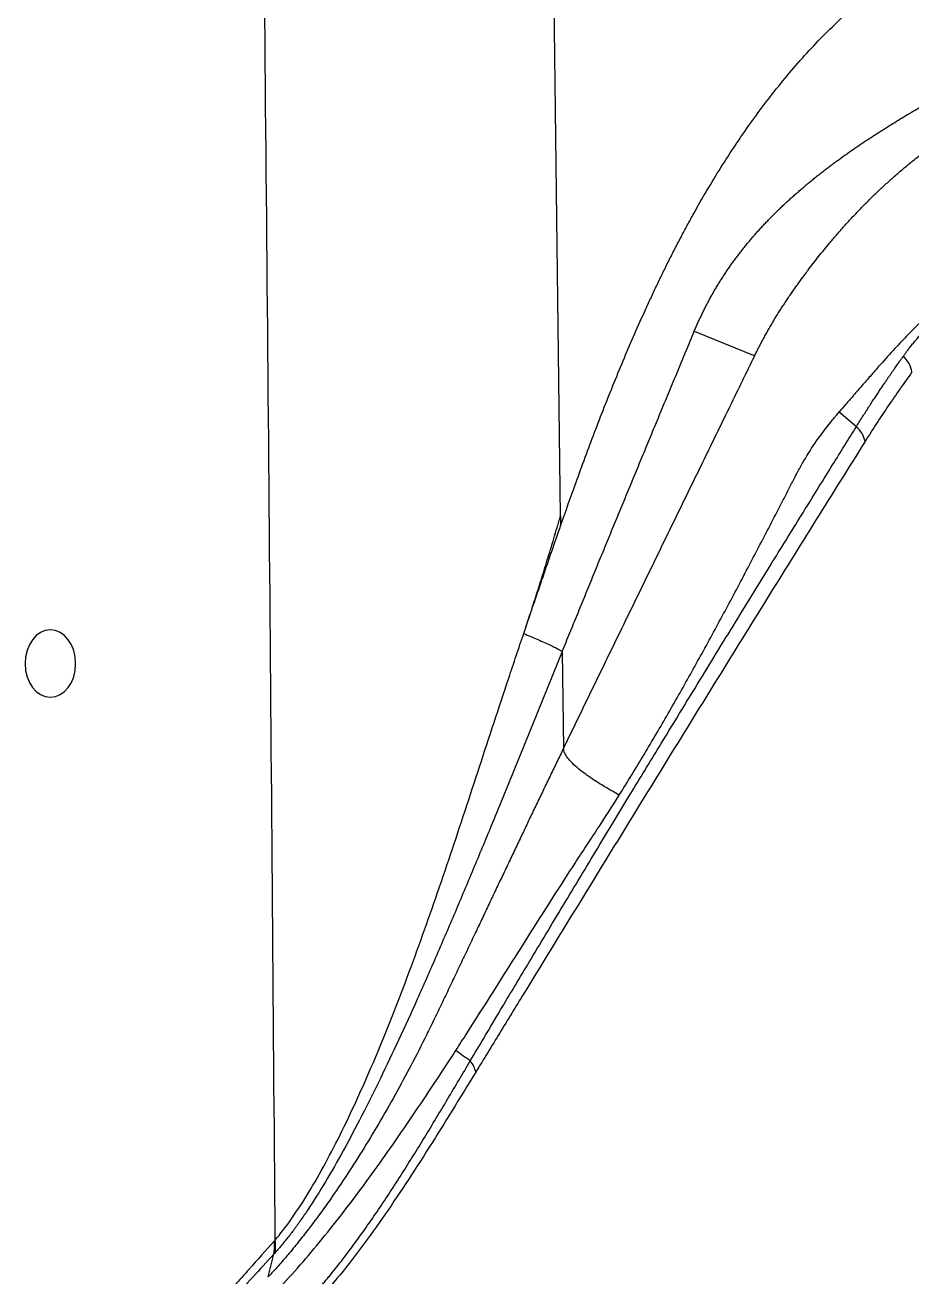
# Model space of a CAD drawing. Header units: inches. Extents: x 2 to 86, y -22 to 129.
# Drawn here: x 8.8 to 15.39, y 24.72 to 34.01 of the extents above; entities that cross this region are included whole.
import ezdxf

# ---------------------------------------------------------------- set-up
doc = ezdxf.new("R2010")
doc.units = ezdxf.units.IN
doc.header["$MEASUREMENT"] = 0
doc.layers.add('1', color=4, linetype='Continuous')
doc.layers.add('BDIM_CYAN', color=4, linetype='Continuous')

# ---------------------------------------------------------------- blocks, each defined once
blk = doc.blocks.new('2026 RHYTHM')
at = {"layer": '1', "color": 1, "extrusion": (0, 0, -1)}
blk.add_ellipse((6.6182, 28.2888), major_axis=(0, 0.25), ratio=0.752466, dxfattribs=at)
at = {"layer": 'BDIM_CYAN', "color": 3}
for p, q in [((11.402, 30.7555), (11.851, 30.574)), ((12.4798, 30.158), (12.6066, 30.048)), ((10.4213, 28.3776), (10.4303, 27.6588)), ((8.2371, 23.7347), (8.2777, 23.9036)), ((8.2777, 23.9036), (8.2857, 23.9124))]:
    blk.add_line(p, q, dxfattribs=at)
at = {"layer": 'BDIM_CYAN', "color": 3, "flags": 128}
blk.add_lwpolyline([(10.4087, 29.3853), (10.3611, 33.1982), (10.3239, 36.194)], dxfattribs=at)
at = {"layer": 'BDIM_CYAN', "color": 3}
for points, knots in [([(8.2889, 24.0099), (8.2611, 27.5297), (8.231, 31.3358), (8.1904, 35.1419), (8.1873, 35.4284)], [0.005446, 0.005446, 0.005446, 0.005446, 1, 1.080946, 1.080946, 1.080946, 1.080946]), ([(10.4096, 29.3124), (10.4474, 29.4201), (10.5297, 29.652), (10.661, 30.0068), (10.8057, 30.3759), (10.9337, 30.6804), (11.028, 30.8916), (11.0834, 31.0115), (11.1257, 31.1011), (11.1688, 31.1903), (11.2128, 31.2791), (11.2577, 31.3675), (11.3035, 31.4553), (11.3502, 31.5427), (11.4139, 31.6585), (11.496, 31.8018), (11.5989, 31.9712), (11.7424, 32.1932), (11.9339, 32.4625), (12.1854, 32.7692), (12.4599, 33.0556), (12.7579, 33.3175), (13.0788, 33.5509), (13.3067, 33.6853), (13.4236, 33.7468)], [0.1335542, 0.1335542, 0.1335542, 0.1335542, 0.1875, 0.25, 0.3125, 0.375, 0.40625, 0.421875, 0.4375, 0.453125, 0.46875, 0.484375, 0.5, 0.515625, 0.53125, 0.5625, 0.59375, 0.625, 0.6875, 0.75, 0.8125, 0.875, 0.9375, 1, 1, 1, 1]), ([(11.402, 30.7555), (11.4062, 30.7654), (11.4146, 30.7853), (11.4276, 30.815), (11.441, 30.8446), (11.4547, 30.874), (11.4689, 30.9032), (11.4834, 30.9322), (11.4984, 30.9611), (11.5137, 30.9897), (11.5293, 31.0182), (11.5454, 31.0464), (11.5618, 31.0745), (11.5786, 31.1024), (11.5957, 31.13), (11.6132, 31.1574), (11.6311, 31.1846), (11.6493, 31.2116), (11.6678, 31.2383), (11.6867, 31.2649), (11.7058, 31.2911), (11.7253, 31.3172), (11.7452, 31.343), (11.7653, 31.3686), (11.7857, 31.394), (11.8064, 31.4191), (11.8274, 31.4439), (11.8486, 31.4686), (11.8702, 31.493), (11.892, 31.5171), (11.914, 31.5411), (11.9363, 31.5648), (11.9589, 31.5882), (11.9817, 31.6115), (12.0047, 31.6345), (12.028, 31.6573), (12.0514, 31.6799), (12.0751, 31.7022), (12.099, 31.7244), (12.1231, 31.7463), (12.1474, 31.768), (12.1719, 31.7895), (12.1966, 31.8108), (12.2215, 31.8319), (12.2465, 31.8529), (12.2717, 31.8736), (12.2971, 31.8941), (12.3226, 31.9144), (12.3482, 31.9346), (12.3741, 31.9545), (12.4, 31.9743), (12.4261, 31.9939), (12.4778, 32.0323), (12.5561, 32.0883), (12.6619, 32.1606), (12.7691, 32.2307), (12.8777, 32.2989), (12.9875, 32.3655), (13.0982, 32.4306), (13.2097, 32.4945), (13.3219, 32.5573), (13.4346, 32.6194), (13.5478, 32.6807), (13.6613, 32.7416), (13.775, 32.802), (13.851, 32.8421), (13.889, 32.8621)], [0, 0, 0, 0, 0.009804, 0.019608, 0.029412, 0.039215, 0.049019, 0.058824, 0.068628, 0.078433, 0.088237, 0.098042, 0.107847, 0.117652, 0.127456, 0.137261, 0.147065, 0.15687, 0.166674, 0.176478, 0.186282, 0.196086, 0.205889, 0.215692, 0.225495, 0.235297, 0.245098, 0.254898, 0.264697, 0.274495, 0.284294, 0.294092, 0.303891, 0.31369, 0.32349, 0.33329, 0.343091, 0.352894, 0.362697, 0.372501, 0.382307, 0.392113, 0.40192, 0.411728, 0.421537, 0.431346, 0.441156, 0.450966, 0.460775, 0.470584, 0.480391, 0.490198, 0.500004, 0.538461, 0.576913, 0.615368, 0.653826, 0.692289, 0.730756, 0.769223, 0.807687, 0.846147, 0.884608, 0.923071, 0.961536, 1, 1, 1, 1]), ([(12.4076, 31.4104), (12.4159, 31.4203), (12.4325, 31.44), (12.4578, 31.4696), (12.4835, 31.4991), (12.5096, 31.5286), (12.536, 31.558), (12.5629, 31.5874), (12.5901, 31.6166), (12.6177, 31.6457), (12.6456, 31.6747), (12.674, 31.7035), (12.7027, 31.7322), (12.7319, 31.7608), (12.7614, 31.7891), (12.7912, 31.8173), (12.8215, 31.8453), (12.8521, 31.8731), (12.8831, 31.9007), (12.9144, 31.928), (12.9461, 31.9551), (12.9782, 31.982), (13.0105, 32.0086), (13.0433, 32.035), (13.0763, 32.0611), (13.1097, 32.0869), (13.1433, 32.1125), (13.1773, 32.1378), (13.2116, 32.1629), (13.2461, 32.1876), (13.2809, 32.2121), (13.316, 32.2363), (13.3513, 32.2602), (13.3868, 32.2838), (13.4226, 32.3072), (13.4586, 32.3303), (13.5178, 32.3677), (13.601, 32.4185), (13.7087, 32.4815), (13.8173, 32.5428), (13.89, 32.5825), (13.9263, 32.6024)], [0, 0, 0, 0, 0.021425, 0.042852, 0.06428, 0.085708, 0.107137, 0.128567, 0.149997, 0.171427, 0.192857, 0.214287, 0.235717, 0.257146, 0.278575, 0.300003, 0.321431, 0.342859, 0.364287, 0.385715, 0.407143, 0.428571, 0.449999, 0.471427, 0.492855, 0.514283, 0.535711, 0.557139, 0.578567, 0.599995, 0.621424, 0.642853, 0.664283, 0.685712, 0.707142, 0.728571, 0.75, 0.812499, 0.874999, 0.937501, 1, 1, 1, 1]), ([(11.851, 30.574), (11.8564, 30.585), (11.8672, 30.6069), (11.8839, 30.6397), (11.9009, 30.6723), (11.9183, 30.7048), (11.9361, 30.7372), (11.9543, 30.7695), (11.9729, 30.8017), (11.9919, 30.8337), (12.0112, 30.8656), (12.031, 30.8974), (12.0511, 30.9291), (12.0716, 30.9606), (12.0925, 30.992), (12.1137, 31.0233), (12.1352, 31.0545), (12.157, 31.0855), (12.1791, 31.1165), (12.2016, 31.1473), (12.2243, 31.1781), (12.2524, 31.2156), (12.2861, 31.2597), (12.3258, 31.3102), (12.3662, 31.3605), (12.3938, 31.3938), (12.4076, 31.4104)], [0, 0, 0, 0, 0.0375, 0.075, 0.112499, 0.149997, 0.187494, 0.224991, 0.26249, 0.299992, 0.337495, 0.374999, 0.412503, 0.450006, 0.487506, 0.525002, 0.562496, 0.59999, 0.637486, 0.674984, 0.712486, 0.749991, 0.812501, 0.87501, 0.937513, 1, 1, 1, 1]), ([(13.8576, 31.4159), (13.8522, 31.4127), (13.8317, 31.4007), (13.787, 31.3739), (13.7152, 31.3293), (13.6206, 31.267), (13.5197, 31.1955), (13.3793, 31.0888), (13.227, 30.9607), (13.0841, 30.8254), (12.9732, 30.7139), (12.8749, 30.609), (12.7839, 30.5073), (12.7038, 30.4162), (12.6412, 30.3442), (12.5833, 30.2772), (12.5302, 30.2157), (12.496, 30.1765), (12.4798, 30.158)], [0, 0, 0, 0, 0.008478, 0.032129, 0.070953, 0.12495, 0.191757, 0.249962, 0.387416, 0.499953, 0.570914, 0.654189, 0.749978, 0.808823, 0.863268, 0.913293, 0.958876, 1, 1, 1, 1]), ([(12.9555, 30.5701), (12.9596, 30.576), (12.9686, 30.5885), (12.9833, 30.6084), (13.0004, 30.6308), (13.0199, 30.6557), (13.0519, 30.695), (13.0903, 30.7398), (13.1385, 30.7928), (13.1899, 30.8469), (13.2499, 30.9062), (13.3056, 30.9578), (13.3709, 31.0156), (13.463, 31.0919), (13.5693, 31.1714), (13.6674, 31.2389), (13.7335, 31.2824), (13.7952, 31.3212), (13.8448, 31.3513), (13.8747, 31.3689), (13.8879, 31.3766)], [0, 0, 0, 0, 0.019249, 0.041507, 0.066772, 0.095043, 0.126321, 0.202263, 0.251338, 0.313283, 0.394006, 0.464154, 0.501209, 0.606979, 0.750887, 0.80893, 0.875324, 0.926119, 0.967677, 1, 1, 1, 1]), ([(10.4213, 28.3776), (10.4307, 28.4007), (10.4495, 28.4468), (10.4777, 28.516), (10.5059, 28.5851), (10.5341, 28.6542), (10.5623, 28.7233), (10.5905, 28.7922), (10.6188, 28.8612), (10.6471, 28.9301), (10.6753, 28.999), (10.7036, 29.0678), (10.7319, 29.1366), (10.7602, 29.2054), (10.7885, 29.2741), (10.8168, 29.3428), (10.8451, 29.4115), (10.8735, 29.4801), (10.9018, 29.5487), (10.9301, 29.6173), (10.9584, 29.6858), (10.9867, 29.7543), (11.0151, 29.8227), (11.0434, 29.8911), (11.0717, 29.9595), (11.1, 30.0279), (11.1283, 30.0962), (11.1677, 30.1911), (11.218, 30.3124), (11.2794, 30.4601), (11.3407, 30.6077), (11.3816, 30.7062), (11.402, 30.7555)], [0, 0, 0, 0, 0.028853, 0.057701, 0.086544, 0.115386, 0.144228, 0.17307, 0.201912, 0.230756, 0.259599, 0.288443, 0.317286, 0.346132, 0.374978, 0.403827, 0.432677, 0.461528, 0.490378, 0.519228, 0.548077, 0.576924, 0.605771, 0.634617, 0.663463, 0.692309, 0.721154, 0.749999, 0.812495, 0.874994, 0.937497, 1, 1, 1, 1]), ([(10.4303, 27.6588), (10.4593, 27.7183), (10.5173, 27.8372), (10.6044, 28.0161), (10.6917, 28.1954), (10.7792, 28.3751), (10.867, 28.5552), (10.9549, 28.7358), (11.0432, 28.9169), (11.1316, 29.0985), (11.2204, 29.2806), (11.3094, 29.4632), (11.3988, 29.6466), (11.4886, 29.8306), (11.5787, 30.0154), (11.6691, 30.2009), (11.7598, 30.387), (11.8206, 30.5117), (11.851, 30.574)], [0, 0, 0, 0, 0.062503, 0.125005, 0.187503, 0.25, 0.312502, 0.375003, 0.437502, 0.499999, 0.562497, 0.624996, 0.687497, 0.75, 0.812504, 0.875005, 0.937503, 1, 1, 1, 1]), ([(12.6066, 30.048), (12.6151, 30.0616), (12.6317, 30.0883), (12.6562, 30.1272), (12.6798, 30.1642), (12.7025, 30.1994), (12.7243, 30.2329), (12.7451, 30.2645), (12.7649, 30.2945), (12.7838, 30.3228), (12.8017, 30.3495), (12.8186, 30.3745), (12.8346, 30.3979), (12.8495, 30.4198), (12.8635, 30.4401), (12.8765, 30.4589), (12.8885, 30.4761), (12.8996, 30.4919), (12.9096, 30.5062), (12.9187, 30.519), (12.9268, 30.5304), (12.9339, 30.5403), (12.94, 30.5487), (12.945, 30.5558), (12.9491, 30.5614), (12.9521, 30.5656), (12.9542, 30.5683), (12.9552, 30.5697), (12.9555, 30.5702)], [0, 0, 0, 0, 0.074215, 0.145568, 0.214058, 0.279686, 0.342453, 0.402359, 0.459404, 0.513588, 0.564913, 0.613378, 0.658983, 0.701729, 0.741615, 0.778643, 0.812811, 0.844121, 0.872572, 0.898164, 0.920898, 0.940773, 0.95779, 0.971948, 0.983249, 0.991691, 0.997274, 1, 1, 1, 1]), ([(13.0197, 30.4539), (13.0162, 30.4748), (13.0088, 30.4958), (12.9869, 30.5354), (12.9725, 30.554), (12.9555, 30.5702)], [0, 0, 0, 0, 0.5, 0.5, 1, 1, 1, 1]), ([(13.0197, 30.4539), (12.9903, 30.4124), (12.9609, 30.3712), (12.9022, 30.2877), (12.873, 30.2454), (12.8148, 30.1596), (12.7858, 30.116), (12.7282, 30.0276), (12.6995, 29.9828), (12.6709, 29.9372)], [0, 0, 0, 0, 0.25, 0.25, 0.5, 0.5, 0.75, 0.75, 1, 1, 1, 1]), ([(12.154, 29.6801), (12.1566, 29.6852), (12.1661, 29.7036), (12.19, 29.7481), (12.2418, 29.8383), (12.3222, 29.9613), (12.4016, 30.0653), (12.4553, 30.1297), (12.4723, 30.1493), (12.4798, 30.158)], [0.4735933, 0.4735933, 0.4735933, 0.4735933, 0.4765625, 0.484375, 0.5, 0.53125, 0.5625, 0.5703125, 0.5765208, 0.5765208, 0.5765208, 0.5765208]), ([(9.7383, 25.339), (9.7707, 25.3935), (9.8528, 25.5318), (10.0024, 25.783), (10.2051, 26.1215), (10.4438, 26.5188), (10.6944, 26.9339), (10.9323, 27.3263), (11.1859, 27.7433), (11.4538, 28.1817), (11.7342, 28.6385), (11.9891, 29.0521), (12.2183, 29.4223), (12.4209, 29.7495), (12.5477, 29.9533), (12.6066, 30.048)], [0, 0, 0, 0, 0.03459, 0.087787, 0.159591, 0.25, 0.340588, 0.423923, 0.500006, 0.606308, 0.703422, 0.791346, 0.870084, 0.939636, 1, 1, 1, 1]), ([(12.6709, 29.9372), (12.667, 29.9571), (12.6594, 29.977), (12.6375, 30.0147), (12.6233, 30.0324), (12.6066, 30.048)], [0, 0, 0, 0, 0.5, 0.5, 1, 1, 1, 1]), ([(12.6709, 29.9372), (12.5484, 29.7416), (12.4261, 29.5463), (12.1822, 29.1557), (12.0605, 28.9602), (11.6964, 28.3741), (11.4546, 27.9836), (10.9729, 27.2029), (10.733, 26.8126), (10.3742, 26.2279), (10.2548, 26.0332), (10.0759, 25.7413), (10.0163, 25.6441), (9.8973, 25.4495), (9.8378, 25.3522), (9.7784, 25.255)], [0, 0, 0, 0, 0.125, 0.125, 0.25, 0.25, 0.5, 0.5, 0.75, 0.75, 0.875, 0.875, 0.9375, 0.9375, 1, 1, 1, 1]), ([(10.8447, 27.3126), (10.9069, 27.4118), (11.0296, 27.6121), (11.2091, 27.9177), (11.3846, 28.2275), (11.5568, 28.5407), (11.7261, 28.8567), (11.8933, 29.175), (12.0175, 29.4149), (12.1, 29.5751), (12.1309, 29.6352), (12.1489, 29.6702), (12.1532, 29.6785), (12.154, 29.6801)], [0, 0, 0, 0, 0.0625, 0.125, 0.1875, 0.25, 0.3125, 0.375, 0.4375, 0.453125, 0.46875, 0.4726562, 0.4735933, 0.4735933, 0.4735933, 0.4735933]), ([(10.1352, 28.5114), (10.142, 28.5316), (10.1558, 28.5726), (10.1766, 28.6353), (10.1979, 28.7003), (10.2196, 28.7675), (10.2417, 28.8369), (10.2643, 28.9086), (10.2873, 28.9826), (10.3108, 29.0588), (10.3347, 29.1372), (10.359, 29.2179), (10.3838, 29.3008), (10.4003, 29.3569), (10.4087, 29.3853)], [0, 0, 0, 0, 0.069722, 0.141913, 0.216577, 0.293713, 0.373324, 0.455412, 0.539977, 0.62702, 0.716543, 0.808547, 0.903032, 1, 1, 1, 1]), ([(10.1349, 28.5115), (10.1773, 28.6365), (10.2622, 28.8866), (10.3541, 29.1536), (10.4037, 29.2954), (10.4096, 29.3124)], [0, 0, 0, 0, 0.0625, 0.125, 0.1335542, 0.1335542, 0.1335542, 0.1335542]), ([(8.2889, 24.01), (8.3634, 24.0967), (8.4424, 24.2077), (8.6047, 24.471), (8.6879, 24.623), (8.854, 24.9564), (8.9368, 25.1376), (9.0989, 25.5182), (9.1783, 25.7175), (9.3329, 26.1272), (9.4081, 26.3374), (9.5556, 26.7633), (9.6279, 26.9791), (9.7712, 27.4136), (9.8425, 27.6323), (9.951, 27.9615), (9.9873, 28.0714), (10.0607, 28.2916), (10.0978, 28.4021), (10.1349, 28.5115)], [0, 0, 0, 0, 0.125, 0.125, 0.25, 0.25, 0.375, 0.375, 0.5, 0.5, 0.625, 0.625, 0.75, 0.75, 0.875, 0.875, 0.9375, 0.9375, 1, 1, 1, 1]), ([(10.1349, 28.5115), (10.1697, 28.4972), (10.2058, 28.4819), (10.2573, 28.4596), (10.274, 28.4522), (10.3055, 28.4381), (10.3203, 28.4314), (10.3473, 28.4187), (10.3595, 28.4129), (10.3806, 28.4024), (10.3896, 28.3978), (10.4116, 28.3858), (10.4194, 28.3805), (10.4213, 28.3776)], [0, 0, 0, 0, 0.25, 0.25, 0.375, 0.375, 0.5, 0.5, 0.625, 0.625, 0.75, 0.75, 1, 1, 1, 1]), ([(10.4213, 28.3776), (10.4115, 28.3533), (10.3917, 28.3046), (10.362, 28.2315), (10.3322, 28.1583), (10.3025, 28.085), (10.2727, 28.0118), (10.2429, 27.9385), (10.2132, 27.8653), (10.1835, 27.7922), (10.1537, 27.7191), (10.124, 27.6461), (10.0942, 27.5731), (10.0645, 27.5003), (10.0347, 27.4275), (10.0049, 27.3548), (9.9751, 27.2821), (9.9453, 27.2096), (9.9155, 27.1373), (9.8508, 26.9806), (9.7512, 26.7409), (9.6162, 26.421), (9.4808, 26.1059), (9.3448, 25.7969), (9.2077, 25.4961), (9.07, 25.2061), (8.9324, 24.93), (8.7957, 24.6721), (8.6611, 24.4367), (8.5649, 24.2836), (8.5051, 24.195), (8.4798, 24.1584), (8.4546, 24.123), (8.4297, 24.0889), (8.405, 24.0561), (8.3806, 24.0246), (8.3565, 23.9945), (8.3326, 23.9657), (8.309, 23.9382), (8.2935, 23.921), (8.2857, 23.9124)], [0, 0, 0, 0, 0.013795, 0.02763, 0.041495, 0.055376, 0.069262, 0.083148, 0.097033, 0.110919, 0.124806, 0.138695, 0.152586, 0.166478, 0.180372, 0.194267, 0.208164, 0.222063, 0.235963, 0.249865, 0.312438, 0.375027, 0.437636, 0.500275, 0.562934, 0.625578, 0.688176, 0.750707, 0.813174, 0.87554, 0.888008, 0.900472, 0.912932, 0.925389, 0.93784, 0.950284, 0.962722, 0.975154, 0.987581, 1, 1, 1, 1]), ([(10.4303, 27.6588), (10.4224, 27.6424), (10.4064, 27.6097), (10.3824, 27.5602), (10.3583, 27.5105), (10.3342, 27.4605), (10.3099, 27.4103), (10.2856, 27.3599), (10.2613, 27.3092), (10.2369, 27.2583), (10.2124, 27.2073), (10.1878, 27.156), (10.1633, 27.1046), (10.1386, 27.0531), (10.1139, 27.0013), (10.0892, 26.9495), (10.0645, 26.8975), (10.0397, 26.8454), (10.0149, 26.7932), (9.99, 26.7409), (9.9651, 26.6885), (9.9402, 26.6361), (9.9153, 26.5835), (9.8903, 26.531), (9.8654, 26.4784), (9.8404, 26.4257), (9.8154, 26.3731), (9.7802, 26.2988), (9.7347, 26.203), (9.679, 26.0858), (9.6234, 25.9687), (9.5679, 25.852), (9.5123, 25.7358), (9.4567, 25.6202), (9.3816, 25.4673), (9.2851, 25.2794), (9.1657, 25.0597), (9.0433, 24.847), (8.9185, 24.6423), (8.7919, 24.4467), (8.664, 24.2614), (8.5658, 24.1284), (8.4979, 24.0407), (8.4605, 23.9934), (8.423, 23.9472), (8.3857, 23.9022), (8.3484, 23.8584), (8.3112, 23.8159), (8.274, 23.7745), (8.2494, 23.748), (8.2371, 23.7347)], [0, 0, 0, 0, 0.0120191, 0.024038, 0.0360568, 0.0480757, 0.0600949, 0.0721142, 0.0841337, 0.0961533, 0.1081728, 0.1201922, 0.1322111, 0.1442296, 0.1562481, 0.1682669, 0.1802859, 0.1923054, 0.2043254, 0.2163457, 0.2283662, 0.2403867, 0.2524069, 0.2644266, 0.2764462, 0.2884657, 0.3004852, 0.3125047, 0.3392907, 0.366077, 0.3928621, 0.4196472, 0.4464341, 0.4732207, 0.5000038, 0.5535736, 0.6071492, 0.6607154, 0.7142787, 0.7678608, 0.8214453, 0.8750044, 0.8906256, 0.9062477, 0.9218706, 0.9374942, 0.9531187, 0.9687443, 0.9843712, 1, 1, 1, 1]), ([(10.8448, 27.3126), (10.8105, 27.3312), (10.7456, 27.3679), (10.6605, 27.4208), (10.5886, 27.4706), (10.5107, 27.5323), (10.4473, 27.5993), (10.4306, 27.6411), (10.4303, 27.6588)], [0, 0, 0, 0, 0.125, 0.25, 0.375, 0.5, 0.75, 1, 1, 1, 1]), ([(10.6388, 26.9927), (10.6532, 27.0146), (10.7228, 27.1201), (10.7912, 27.2271), (10.8448, 27.3126)], [0.92112985, 0.92112985, 0.92112985, 0.92112985, 0.9375, 1, 1, 1, 1]), ([(9.6299, 25.4154), (9.6575, 25.4579), (9.7386, 25.5837), (9.9264, 25.8783), (10.1926, 26.3013), (10.4349, 26.6816), (10.5849, 26.9112), (10.6257, 26.9728), (10.6388, 26.9927)], [0.5304499, 0.5304499, 0.5304499, 0.5304499, 0.5625, 0.625, 0.75, 0.875, 0.90625, 0.9211298, 0.9211298, 0.9211298, 0.9211298]), ([(8.253, 23.5838), (8.3065, 23.6385), (8.4144, 23.7536), (8.6314, 24.0042), (8.9034, 24.3509), (9.1741, 24.7311), (9.3901, 25.0495), (9.5239, 25.2523), (9.6038, 25.375), (9.6299, 25.4154)], [0.0006662, 0.0006662, 0.0006662, 0.0006662, 0.0625, 0.125, 0.25, 0.375, 0.4375, 0.5, 0.5304499, 0.5304499, 0.5304499, 0.5304499]), ([(8.3409, 23.3692), (8.3477, 23.3752), (8.3612, 23.3874), (8.3815, 23.4063), (8.4019, 23.4257), (8.4226, 23.4457), (8.4434, 23.4662), (8.4643, 23.4873), (8.4854, 23.509), (8.5067, 23.5312), (8.5281, 23.554), (8.5497, 23.5774), (8.5714, 23.6014), (8.5933, 23.626), (8.6154, 23.6512), (8.6375, 23.6769), (8.6599, 23.7033), (8.6823, 23.7302), (8.7263, 23.7838), (8.7933, 23.8683), (8.8796, 23.9833), (8.9682, 24.1067), (9.0552, 24.2329), (9.1436, 24.3659), (9.258, 24.5435), (9.4, 24.7722), (9.5414, 25.0074), (9.6541, 25.197), (9.7105, 25.2921), (9.7383, 25.3391)], [0, 0, 0, 0, 0.0135616, 0.0272606, 0.0410971, 0.0550711, 0.0691824, 0.0834311, 0.0978171, 0.1123402, 0.1270004, 0.1417973, 0.1567311, 0.1718017, 0.187009, 0.2023528, 0.2178331, 0.2334497, 0.2492023, 0.3097539, 0.3740741, 0.4322441, 0.4990652, 0.5615701, 0.6240995, 0.7492619, 0.8745712, 0.9381107, 1, 1, 1, 1]), ([(9.7784, 25.2551), (9.6634, 25.0672), (9.5484, 24.8799), (9.3171, 24.5147), (9.2008, 24.3368), (9.0242, 24.0838), (8.965, 24.0018), (8.8456, 23.8435), (8.7855, 23.7674), (8.604, 23.5502), (8.4813, 23.4202), (8.3562, 23.3102)], [0, 0, 0, 0, 0.25, 0.25, 0.5, 0.5, 0.625, 0.625, 0.75, 0.75, 1, 1, 1, 1]), ([(8.2809, 24.001), (8.2187, 23.9313), (8.0839, 23.7804), (7.8669, 23.5365), (7.6194, 23.2576), (7.3018, 22.8986), (6.9646, 22.516), (6.6576, 22.1667), (6.4928, 21.9789), (6.4302, 21.9074)], [0, 0, 0, 0, 0.100123, 0.216831, 0.350123, 0.5, 0.73108, 0.897746, 1, 1, 1, 1]), ([(8.2777, 23.9036), (8.226, 23.8469), (8.1226, 23.7335), (7.9677, 23.5636), (7.8131, 23.3939), (7.6587, 23.2242), (7.5045, 23.0545), (7.3505, 22.8849), (7.1966, 22.7153), (7.043, 22.5457), (6.8895, 22.3761), (6.7363, 22.2065), (6.5832, 22.037), (6.4812, 21.9239), (6.4302, 21.8674)], [0, 0, 0, 0, 0.083334, 0.166667, 0.250001, 0.333334, 0.416667, 0.5, 0.583332, 0.666665, 0.749998, 0.833332, 0.916666, 1, 1, 1, 1])]:
    blk.add_open_spline(points, degree=3, knots=knots, dxfattribs=at)
for points in [[(10.4087, 29.3853), (10.409, 29.361), (10.4093, 29.3367), (10.4096, 29.3124)], [(9.7383, 25.3391), (9.702, 25.3643), (9.6659, 25.3897), (9.63, 25.4154)], [(9.7784, 25.2551), (9.7726, 25.2842), (9.7587, 25.3134), (9.7383, 25.3391)], [(8.2777, 23.9036), (8.2846, 23.9351), (8.2857, 23.9676), (8.2809, 24.001)], [(8.2809, 24.001), (8.2835, 24.004), (8.2862, 24.007), (8.2889, 24.01)], [(8.2857, 23.9124), (8.2926, 23.9434), (8.2937, 23.977), (8.2889, 24.01)]]:
    blk.add_open_spline(points, degree=3, dxfattribs=at)

msp = doc.modelspace()

# ---------------------------------------------------------------- block references
msp.add_blockref('2026 RHYTHM', (2.3733, 0.9854))

doc.saveas('drawing.dxf')
